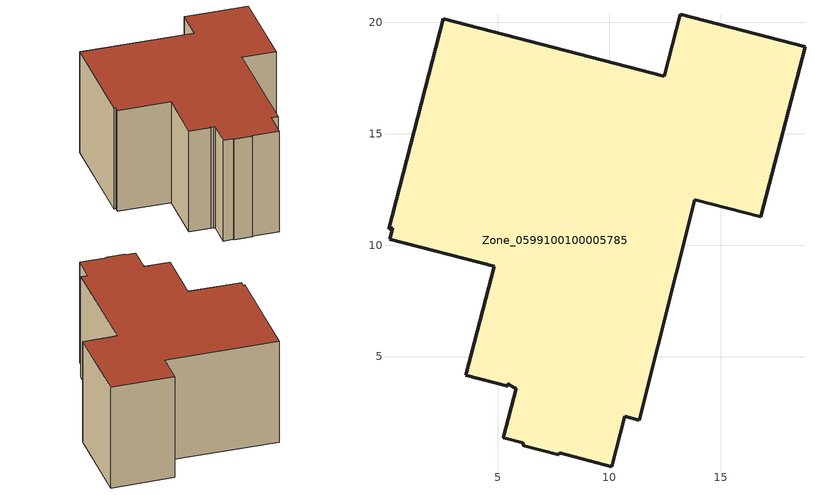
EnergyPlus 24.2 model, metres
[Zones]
Zone_0599100100005785
 floor ground (C_G): 6.13,1.13 5.26,1.36 5.83,3.58 5.74,3.6 5.44,3.79 5.47,3.67 3.57,4.16 4.84,9.05 0.16,10.27 0.3,10.78 0.1,10.7 2.55,20.15 12.48,17.57 13.2,20.34 18.78,18.89 16.8,11.27 13.84,12.04 11.34,2.15 10.7,2.31 10.11,0.07 7.75,0.7 7.73,0.61 6.16,1.01 z0
 wall outside (C_F): 16.8,11.27 18.78,18.89 13.2,20.34 12.48,17.57 2.55,20.15 0.1,10.7 0.3,10.78 0.16,10.27 4.84,9.05 3.57,4.16 5.47,3.67 5.44,3.79 5.74,3.6 5.83,3.58 5.26,1.36 6.13,1.13 6.16,1.01 7.73,0.61 7.75,0.7 10.11,0.07 10.7,2.31 11.34,2.15 13.84,12.04 16.8,11.27 z0:10.1
 roof outside (C_R): 5.26,1.36 6.13,1.13 6.16,1.01 7.73,0.61 7.75,0.7 10.11,0.07 10.7,2.31 11.34,2.15 13.84,12.04 16.8,11.27 18.78,18.89 13.2,20.34 12.48,17.57 2.55,20.15 0.1,10.7 0.3,10.78 0.16,10.27 4.84,9.05 3.57,4.16 5.47,3.67 5.44,3.79 5.74,3.6 5.83,3.58 z10.1
[BUILDING]
Pand.0599100100005785: North Axis=0; Terrain=City; Loads Convergence Tolerance Value=0.04; Temperature Convergence Tolerance Value=0.4; Solar Distribution=FullExterior; Maximum Number of Warmup Days=25; Minimum Number of Warmup Days=1
[Site:Location]
Rotterdam.The.Hague.AP_ZH_NLD Design_Conditions: Latitude=51.96; Longitude=4.45; Time Zone=1; Elevation=-4.5
[SITE:GROUNDTEMPERATURE:BUILDINGSURFACE]
18, 18, 18, 18, 18, 18, 18, 18, 18, 18, 18, 18
[MATERIAL] Thermal Absorptance=0.9; Solar Absorptance=0.7; Visible Absorptance=0.7
Name | Roughness | Thickness | Conductivity | Density | Specific Heat
G.D.2006-2014 | MediumSmooth | 0.15 | 0.06 | 540 | 1210
F.D.2006-2014 | Rough | 0.3 | 0.12 | 1920 | 840
R.D.2006-2014 | MediumRough | 0.2 | 0.08 | 1500 | 1000
[CONSTRUCTION]
C_G: G.D.2006-2014
C_F: F.D.2006-2014
C_R: R.D.2006-2014
[ZONE]
Zone_0599100100005785: Type=1; Multiplier=1; Ceiling Height=Autocalculate; Volume=Autocalculate; Floor Area=autocalculate; Part of Total Floor Area=Yes
[ZONEINFILTRATION:DESIGNFLOWRATE]
Infil_Zone_0599100100005785: Zone or ZoneList or Space or SpaceList=Zone_0599100100005785; Schedule=AlwaysOn; Design Flow Rate Calculation Method=Flow/Area; Flow Rate per Floor Area=0.0021; Constant Term Coefficient=1; Temperature Term Coefficient=0; Velocity Term Coefficient=0; Velocity Squared Term Coefficient=0
[HVACTEMPLATE:ZONE:IDEALLOADSAIRSYSTEM]
Zone_0599100100005785: Maximum Heating Supply Air Temperature=50; Minimum Cooling Supply Air Temperature=13; Maximum Heating Supply Air Humidity Ratio=0.0156; Minimum Cooling Supply Air Humidity Ratio=0.0077; Heating Limit=NoLimit; Cooling Limit=NoLimit; Dehumidification Control Type=ConstantSensibleHeatRatio; Cooling Sensible Heat Ratio=0.7; Dehumidification Setpoint=60; Humidification Control Type=None; Humidification Setpoint=30; Outdoor Air Method=None; Outdoor Air Flow Rate per Person=0.00944; Outdoor Air Flow Rate per Zone Floor Area=0; Outdoor Air Flow Rate per Zone=0; Demand Controlled Ventilation Type=None; Outdoor Air Economizer Type=NoEconomizer; Heat Recovery Type=None; Sensible Heat Recovery Effectiveness=0.7; Latent Heat Recovery Effectiveness=0.65
[ZONECONTROL:THERMOSTAT]
ThermostatControl_Zone_0599100100005785: Zone or ZoneList=Zone_0599100100005785; Control Type Schedule=DualSetpointControlType; Control 1=Thermostat_Zone_0599100100005785; Temperature Difference Between Cutout And Setpoint=0
[THERMOSTATSETPOINT:DUALSETPOINT]
Thermostat_Zone_0599100100005785: Heating Setpoint Temperature Schedule=HeatingSetpoint_Zone_0599100100005785; Cooling Setpoint Temperature Schedule=CoolingSetpoint_Zone_0599100100005785
[SCHEDULE:COMPACT]
HeatingSetpoint_Zone_0599100100005785: Through: 12/31, For: AllDays, Until: 24:00, 21
CoolingSetpoint_Zone_0599100100005785: Through: 12/31, For: AllDays, Until: 24:00, 24
DualSetpointControlType: Through: 12/31, For: AllDays, Until: 24:00, 4
AlwaysOn: Through: 12/31, For: AllDays, Until: 24:00, 1
